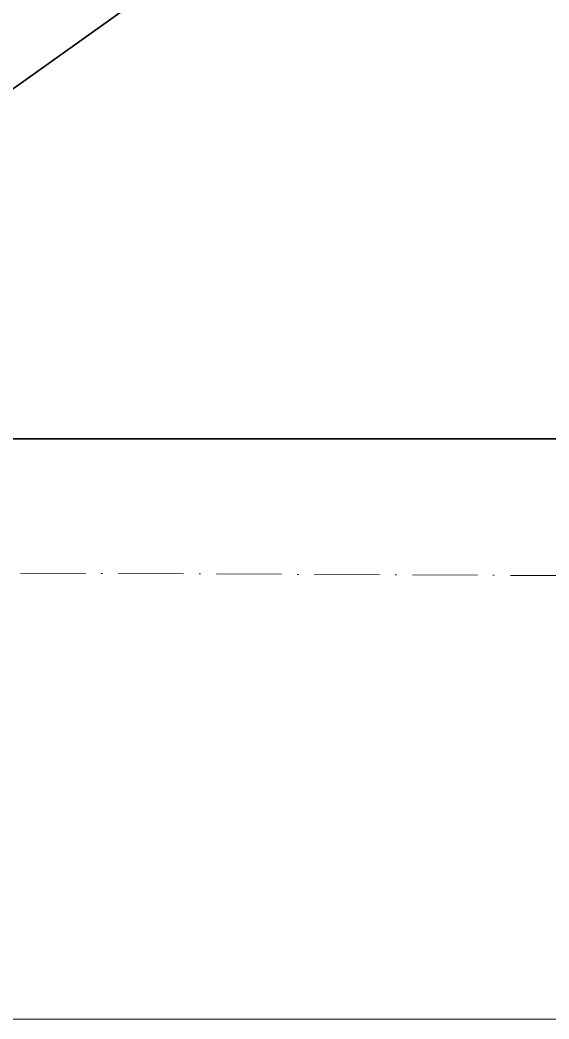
# Model space of a CAD drawing. Header units: millimetres. Extents: x -159872 to 386485, y -250577 to 158966.
# Drawn here: x 159108.4 to 159206.1, y 8849.1 to 9033.7 of the extents above; entities that cross this region are included whole.
import ezdxf

# ---------------------------------------------------------------- set-up
doc = ezdxf.new("R2010")
doc.units = ezdxf.units.MM
doc.linetypes.add('ACAD_ISO10W100', pattern=[18, 12, -3, 0, -3])
doc.layers.get('0').update_dxf_attribs({"lineweight": 25})
doc.layers.add('LDS-equipment-kitchen equipment', color=3, linetype='Continuous', lineweight=13)
doc.layers.add('LDS-struct-extg-ceiling beams', color=252, linetype='ACAD_ISO10W100', lineweight=9)

# ---------------------------------------------------------------- blocks, each defined once
blk = doc.blocks.new('Group-344')
at = {"layer": 'LDS-equipment-kitchen equipment'}
blk.add_polyline3d([(98712.69, 45306.62, 0), (97962.69, 45306.62, 0)], dxfattribs=at)
blk = doc.blocks.new('A$C8c4223e1')
at = {"lineweight": 25, "transparency": 33554687}
mesh = blk.add_polyface(dxfattribs=at)
corners = [(430, 285, 165), (30, 285), (30, 285, 165), (430, 285), (30, 0), (30, 0, 165), (430, 0), (430, 0, 165)]
mesh.append_faces([[corners[k] for k in face] for face in [(5, 7, 2, 2), (2, 7, 0, 0), (6, 4, 3, 3), (3, 4, 1, 1), (6, 3, 7, 7), (7, 3, 0, 0), (4, 6, 5, 5), (5, 6, 7, 7), (1, 4, 2, 2), (2, 4, 5, 5), (3, 1, 0, 0), (0, 1, 2, 2)]], dxfattribs={"vtx3": -1})
blk = doc.blocks.new('Group-410')
at = {"layer": 'LDS-equipment-kitchen equipment'}
for name, p in [('Group-344', (0, 0)), ('A$C8c4223e1', (98312.75, 45413.8))]:
    blk.add_blockref(name, p, dxfattribs=at)

msp = doc.modelspace()

# ---------------------------------------------------------------- linework, layer by layer
at = {"layer": 'LDS-struct-extg-ceiling beams'}
msp.add_line((154221.54666, 8954.05329), (159637.17046, 8929.05329), dxfattribs=at)

# ---------------------------------------------------------------- block references
at = {"layer": 'LDS-equipment-kitchen equipment', "color": 7}
msp.add_blockref('Group-410', (60673.51323, -36457.51522), dxfattribs=at)

doc.saveas('drawing.dxf')
